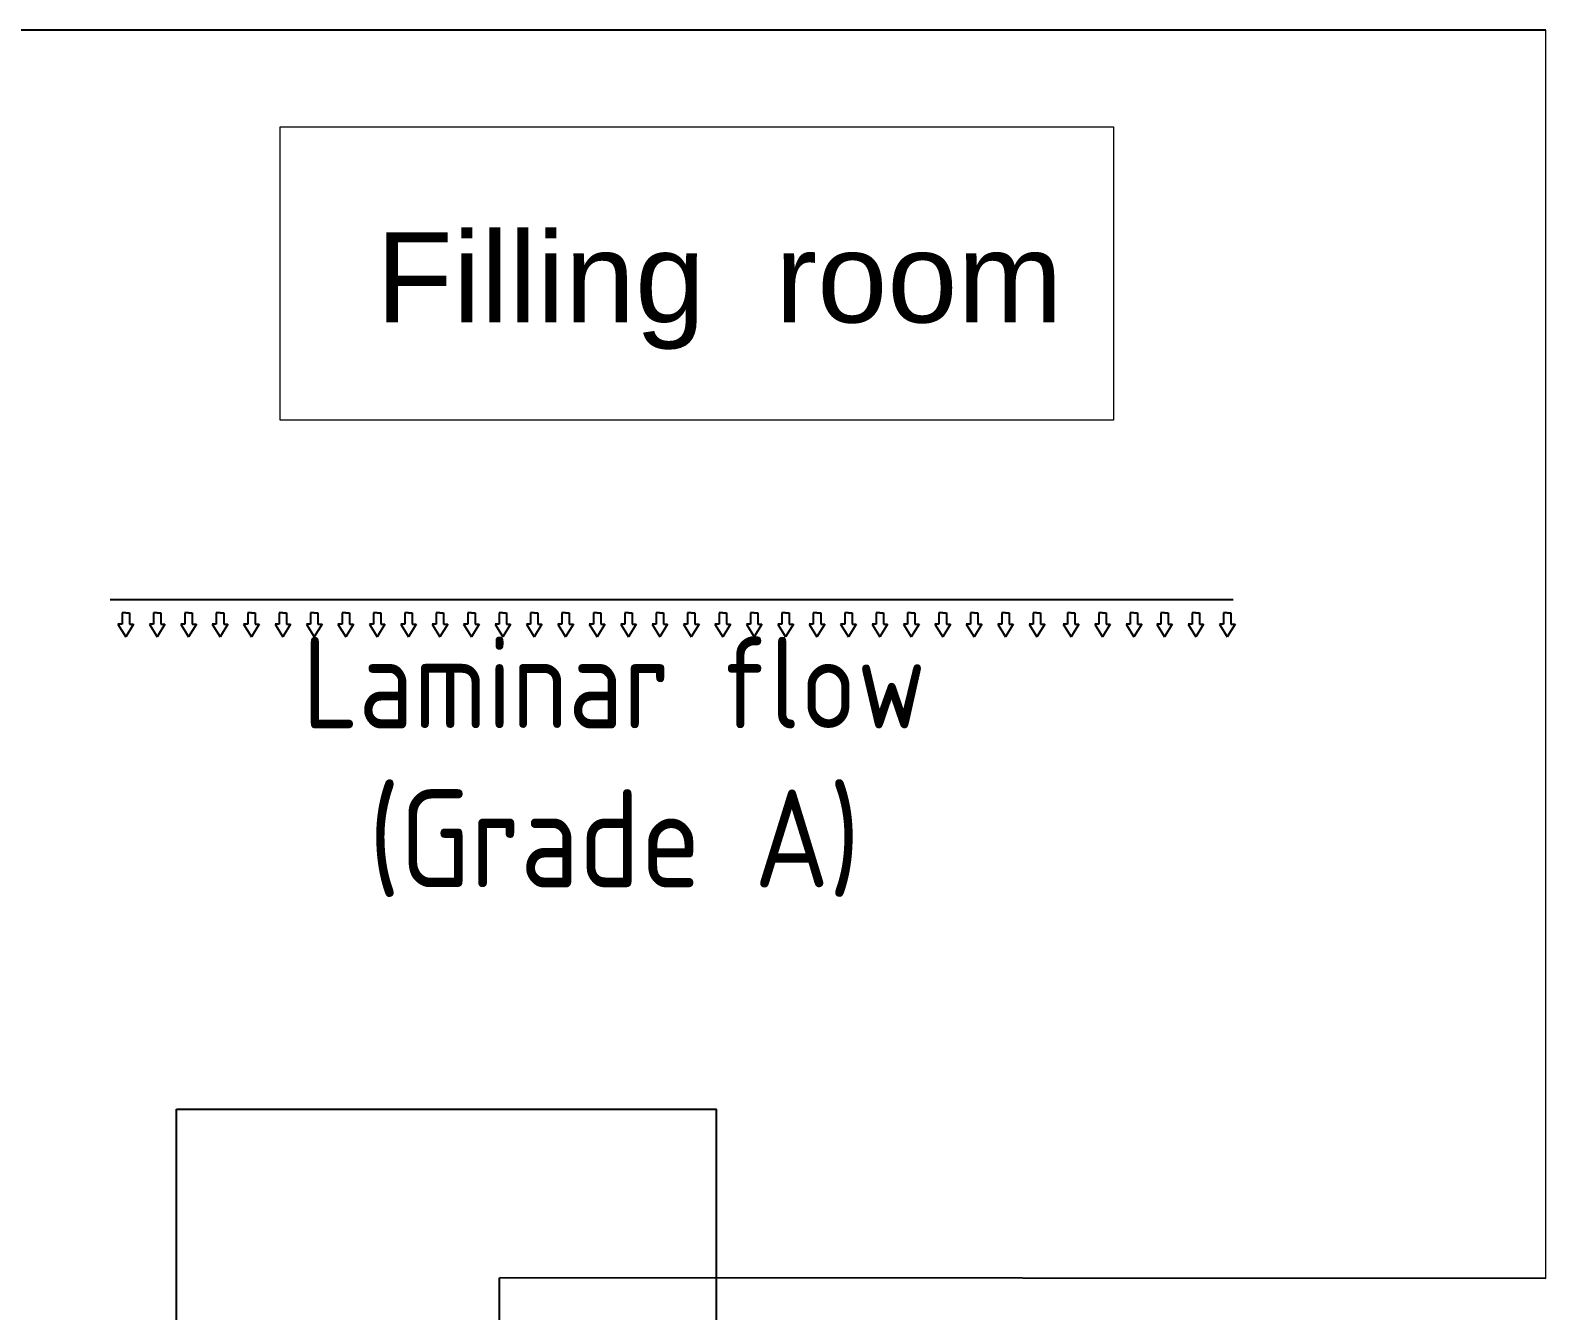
# Model space of a CAD drawing. Header units: millimetres. Extents: x -68339142 to 208, y -167 to 82456658.
# Drawn here: x -68326224 to -68325554, y 82449816 to 82450383 of the extents above; entities that cross this region are included whole.
import ezdxf

# ---------------------------------------------------------------- set-up
doc = ezdxf.new("R2010")
doc.units = ezdxf.units.MM
doc.header["$MEASUREMENT"] = 0
doc.layers.add('压缩空气', color=130, linetype='Continuous')
doc.layers.add('图层32注释层', color=10, linetype='Continuous', lineweight=5)
doc.styles.add('ACGBTS', font='micross.ttf', dxfattribs={"height": 1})
doc.styles.get("Standard").update_dxf_attribs({"font": 'gbenor.shx', "bigfont": 'gbcbig.shx'})

msp = doc.modelspace()

# ---------------------------------------------------------------- linework, layer by layer
at = {"color": 4}
for p, q in [((-68325553.56274, 82450382.68559), (-68329357.58323, 82450382.69454)), ((-68325553.56423, 82449830.36112), (-68326016.24876, 82449830.73539)), ((-68326016.24876, 82449789.80436), (-68326016.24876, 82449830.73539))]:
    msp.add_line(p, q, dxfattribs=at)
for p, q in [((-68326188.46246, 82450130.81566), (-68325691.86947, 82450130.81566)), ((-68326181.62568, 82450125.02736), (-68326183.25264, 82450125.02736)), ((-68326183.25264, 82450125.02736), (-68326183.25264, 82450119.96918)), ((-68326181.62568, 82450125.02736), (-68326179.99872, 82450125.02736)), ((-68326179.99872, 82450125.02736), (-68326179.99872, 82450119.96918)), ((-68326167.72807, 82450125.02736), (-68326169.35503, 82450125.02736)), ((-68326169.35503, 82450125.02736), (-68326169.35503, 82450119.96918)), ((-68326167.72807, 82450125.02736), (-68326166.10111, 82450125.02736)), ((-68326166.10111, 82450125.02736), (-68326166.10111, 82450119.96918)), ((-68326153.83045, 82450125.02736), (-68326155.45741, 82450125.02736)), ((-68326155.45741, 82450125.02736), (-68326155.45741, 82450119.96918)), ((-68326153.83045, 82450125.02736), (-68326152.2035, 82450125.02736)), ((-68326152.2035, 82450125.02736), (-68326152.2035, 82450119.96918)), ((-68326139.93284, 82450125.02736), (-68326141.5598, 82450125.02736)), ((-68326141.5598, 82450125.02736), (-68326141.5598, 82450119.96918)), ((-68326139.93284, 82450125.02736), (-68326138.30588, 82450125.02736)), ((-68326138.30588, 82450125.02736), (-68326138.30588, 82450119.96918)), ((-68326126.03523, 82450125.02736), (-68326127.66218, 82450125.02736)), ((-68326127.66218, 82450125.02736), (-68326127.66218, 82450119.96918)), ((-68326126.03523, 82450125.02736), (-68326124.40827, 82450125.02736)), ((-68326124.40827, 82450125.02736), (-68326124.40827, 82450119.96918)), ((-68326112.13761, 82450125.02736), (-68326113.76457, 82450125.02736)), ((-68326113.76457, 82450125.02736), (-68326113.76457, 82450119.96918)), ((-68326112.13761, 82450125.02736), (-68326110.51066, 82450125.02736)), ((-68326110.51066, 82450125.02736), (-68326110.51066, 82450119.96918)), ((-68326098.24, 82450125.02736), (-68326099.86696, 82450125.02736)), ((-68326099.86696, 82450125.02736), (-68326099.86696, 82450119.96918)), ((-68326098.24, 82450125.02736), (-68326096.61304, 82450125.02736)), ((-68326096.61304, 82450125.02736), (-68326096.61304, 82450119.96918)), ((-68326084.34239, 82450125.02736), (-68326085.96934, 82450125.02736)), ((-68326085.96934, 82450125.02736), (-68326085.96934, 82450119.96918)), ((-68326084.34239, 82450125.02736), (-68326082.71543, 82450125.02736)), ((-68326082.71543, 82450125.02736), (-68326082.71543, 82450119.96918)), ((-68326070.44477, 82450125.02736), (-68326072.07173, 82450125.02736)), ((-68326072.07173, 82450125.02736), (-68326072.07173, 82450119.96918)), ((-68326070.44477, 82450125.02736), (-68326068.81781, 82450125.02736)), ((-68326068.81781, 82450125.02736), (-68326068.81781, 82450119.96918)), ((-68326056.54716, 82450125.02736), (-68326058.17412, 82450125.02736)), ((-68326058.17412, 82450125.02736), (-68326058.17412, 82450119.96918)), ((-68326056.54716, 82450125.02736), (-68326054.9202, 82450125.02736)), ((-68326054.9202, 82450125.02736), (-68326054.9202, 82450119.96918)), ((-68326042.64954, 82450125.02736), (-68326044.2765, 82450125.02736)), ((-68326044.2765, 82450125.02736), (-68326044.2765, 82450119.96918)), ((-68326042.64954, 82450125.02736), (-68326041.02259, 82450125.02736)), ((-68326041.02259, 82450125.02736), (-68326041.02259, 82450119.96918)), ((-68326028.75193, 82450125.02736), (-68326030.37889, 82450125.02736)), ((-68326030.37889, 82450125.02736), (-68326030.37889, 82450119.96918)), ((-68326028.75193, 82450125.02736), (-68326027.12497, 82450125.02736)), ((-68326027.12497, 82450125.02736), (-68326027.12497, 82450119.96918)), ((-68326014.85432, 82450125.02736), (-68326016.48127, 82450125.02736)), ((-68326016.48127, 82450125.02736), (-68326016.48127, 82450119.96918)), ((-68326014.85432, 82450125.02736), (-68326013.22736, 82450125.02736)), ((-68326013.22736, 82450125.02736), (-68326013.22736, 82450119.96918)), ((-68326000.9567, 82450125.02736), (-68326002.58366, 82450125.02736)), ((-68326002.58366, 82450125.02736), (-68326002.58366, 82450119.96918)), ((-68326000.9567, 82450125.02736), (-68325999.32975, 82450125.02736)), ((-68325999.32975, 82450125.02736), (-68325999.32975, 82450119.96918)), ((-68325987.05909, 82450125.02736), (-68325988.68605, 82450125.02736)), ((-68325988.68605, 82450125.02736), (-68325988.68605, 82450119.96918)), ((-68325987.05909, 82450125.02736), (-68325985.43213, 82450125.02736)), ((-68325985.43213, 82450125.02736), (-68325985.43213, 82450119.96918)), ((-68325973.16148, 82450125.02736), (-68325974.78843, 82450125.02736)), ((-68325974.78843, 82450125.02736), (-68325974.78843, 82450119.96918)), ((-68325973.16148, 82450125.02736), (-68325971.53452, 82450125.02736)), ((-68325971.53452, 82450125.02736), (-68325971.53452, 82450119.96918)), ((-68325959.26386, 82450125.02736), (-68325960.89082, 82450125.02736)), ((-68325960.89082, 82450125.02736), (-68325960.89082, 82450119.96918)), ((-68325959.26386, 82450125.02736), (-68325957.6369, 82450125.02736)), ((-68325957.6369, 82450125.02736), (-68325957.6369, 82450119.96918)), ((-68325945.36625, 82450125.02736), (-68325946.99321, 82450125.02736)), ((-68325946.99321, 82450125.02736), (-68325946.99321, 82450119.96918)), ((-68325945.36625, 82450125.02736), (-68325943.73929, 82450125.02736)), ((-68325943.73929, 82450125.02736), (-68325943.73929, 82450119.96918)), ((-68325931.46863, 82450125.02736), (-68325933.09559, 82450125.02736)), ((-68325933.09559, 82450125.02736), (-68325933.09559, 82450119.96918)), ((-68325931.46863, 82450125.02736), (-68325929.84168, 82450125.02736)), ((-68325929.84168, 82450125.02736), (-68325929.84168, 82450119.96918)), ((-68325917.57102, 82450125.02736), (-68325919.19798, 82450125.02736)), ((-68325919.19798, 82450125.02736), (-68325919.19798, 82450119.96918)), ((-68325917.57102, 82450125.02736), (-68325915.94406, 82450125.02736)), ((-68325915.94406, 82450125.02736), (-68325915.94406, 82450119.96918)), ((-68325903.67341, 82450125.02736), (-68325905.30036, 82450125.02736)), ((-68325905.30036, 82450125.02736), (-68325905.30036, 82450119.96918)), ((-68325903.67341, 82450125.02736), (-68325902.04645, 82450125.02736)), ((-68325902.04645, 82450125.02736), (-68325902.04645, 82450119.96918)), ((-68325889.77579, 82450125.02736), (-68325891.40275, 82450125.02736)), ((-68325891.40275, 82450125.02736), (-68325891.40275, 82450119.96918)), ((-68325889.77579, 82450125.02736), (-68325888.14884, 82450125.02736)), ((-68325888.14884, 82450125.02736), (-68325888.14884, 82450119.96918)), ((-68325875.87818, 82450125.02736), (-68325877.50514, 82450125.02736)), ((-68325877.50514, 82450125.02736), (-68325877.50514, 82450119.96918)), ((-68325875.87818, 82450125.02736), (-68325874.25122, 82450125.02736)), ((-68325874.25122, 82450125.02736), (-68325874.25122, 82450119.96918)), ((-68325861.98057, 82450125.02736), (-68325863.60752, 82450125.02736)), ((-68325863.60752, 82450125.02736), (-68325863.60752, 82450119.96918)), ((-68325861.98057, 82450125.02736), (-68325860.35361, 82450125.02736)), ((-68325860.35361, 82450125.02736), (-68325860.35361, 82450119.96918)), ((-68325848.08295, 82450125.02736), (-68325849.70991, 82450125.02736)), ((-68325849.70991, 82450125.02736), (-68325849.70991, 82450119.96918)), ((-68325848.08295, 82450125.02736), (-68325846.456, 82450125.02736)), ((-68325846.456, 82450125.02736), (-68325846.456, 82450119.96918)), ((-68325834.18534, 82450125.02736), (-68325835.8123, 82450125.02736)), ((-68325835.8123, 82450125.02736), (-68325835.8123, 82450119.96918)), ((-68325834.18534, 82450125.02736), (-68325832.55838, 82450125.02736)), ((-68325832.55838, 82450125.02736), (-68325832.55838, 82450119.96918)), ((-68325820.28773, 82450125.02736), (-68325821.91468, 82450125.02736)), ((-68325821.91468, 82450125.02736), (-68325821.91468, 82450119.96918)), ((-68325820.28773, 82450125.02736), (-68325818.66077, 82450125.02736)), ((-68325818.66077, 82450125.02736), (-68325818.66077, 82450119.96918)), ((-68325806.39011, 82450125.02736), (-68325808.01707, 82450125.02736)), ((-68325808.01707, 82450125.02736), (-68325808.01707, 82450119.96918)), ((-68325806.39011, 82450125.02736), (-68325804.76315, 82450125.02736)), ((-68325804.76315, 82450125.02736), (-68325804.76315, 82450119.96918)), ((-68325792.4925, 82450125.02736), (-68325794.11946, 82450125.02736)), ((-68325794.11946, 82450125.02736), (-68325794.11946, 82450119.96918)), ((-68325792.4925, 82450125.02736), (-68325790.86554, 82450125.02736)), ((-68325790.86554, 82450125.02736), (-68325790.86554, 82450119.96918)), ((-68325778.59488, 82450125.02736), (-68325780.22184, 82450125.02736)), ((-68325780.22184, 82450125.02736), (-68325780.22184, 82450119.96918)), ((-68325778.59488, 82450125.02736), (-68325776.96793, 82450125.02736)), ((-68325776.96793, 82450125.02736), (-68325776.96793, 82450119.96918)), ((-68325763.48289, 82450125.02736), (-68325765.10985, 82450125.02736)), ((-68325765.10985, 82450125.02736), (-68325765.10985, 82450119.96918)), ((-68325763.48289, 82450125.02736), (-68325761.85594, 82450125.02736)), ((-68325761.85594, 82450125.02736), (-68325761.85594, 82450119.96918)), ((-68325749.58528, 82450125.02736), (-68325751.21224, 82450125.02736)), ((-68325751.21224, 82450125.02736), (-68325751.21224, 82450119.96918)), ((-68325749.58528, 82450125.02736), (-68325747.95832, 82450125.02736)), ((-68325747.95832, 82450125.02736), (-68325747.95832, 82450119.96918)), ((-68325735.68767, 82450125.02736), (-68325737.31462, 82450125.02736)), ((-68325737.31462, 82450125.02736), (-68325737.31462, 82450119.96918)), ((-68325735.68767, 82450125.02736), (-68325734.06071, 82450125.02736)), ((-68325734.06071, 82450125.02736), (-68325734.06071, 82450119.96918)), ((-68325722.19095, 82450125.02736), (-68325723.81791, 82450125.02736)), ((-68325723.81791, 82450125.02736), (-68325723.81791, 82450119.96918)), ((-68325722.19095, 82450125.02736), (-68325720.56399, 82450125.02736)), ((-68325720.56399, 82450125.02736), (-68325720.56399, 82450119.96918)), ((-68325708.29334, 82450125.02736), (-68325709.92029, 82450125.02736)), ((-68325709.92029, 82450125.02736), (-68325709.92029, 82450119.96918)), ((-68325708.29334, 82450125.02736), (-68325706.66638, 82450125.02736)), ((-68325706.66638, 82450125.02736), (-68325706.66638, 82450119.96918)), ((-68325694.39572, 82450125.02736), (-68325696.02268, 82450125.02736)), ((-68325696.02268, 82450125.02736), (-68325696.02268, 82450119.96918)), ((-68325694.39572, 82450125.02736), (-68325692.76877, 82450125.02736)), ((-68325692.76877, 82450125.02736), (-68325692.76877, 82450119.96918)), ((-68326183.25264, 82450119.96918), (-68326185.06043, 82450119.96918)), ((-68326185.06043, 82450119.96918), (-68326181.62568, 82450114.33076)), ((-68326178.19093, 82450119.96918), (-68326181.62568, 82450114.33076)), ((-68326179.99872, 82450119.96918), (-68326178.19093, 82450119.96918)), ((-68326169.35503, 82450119.96918), (-68326171.16282, 82450119.96918)), ((-68326171.16282, 82450119.96918), (-68326167.72807, 82450114.33076)), ((-68326164.29332, 82450119.96918), (-68326167.72807, 82450114.33076)), ((-68326166.10111, 82450119.96918), (-68326164.29332, 82450119.96918)), ((-68326155.45741, 82450119.96918), (-68326157.2652, 82450119.96918)), ((-68326157.2652, 82450119.96918), (-68326153.83045, 82450114.33076)), ((-68326150.39571, 82450119.96918), (-68326153.83045, 82450114.33076)), ((-68326152.2035, 82450119.96918), (-68326150.39571, 82450119.96918)), ((-68326141.5598, 82450119.96918), (-68326143.36759, 82450119.96918)), ((-68326143.36759, 82450119.96918), (-68326139.93284, 82450114.33076)), ((-68326136.49809, 82450119.96918), (-68326139.93284, 82450114.33076)), ((-68326138.30588, 82450119.96918), (-68326136.49809, 82450119.96918)), ((-68326127.66218, 82450119.96918), (-68326129.46997, 82450119.96918)), ((-68326129.46997, 82450119.96918), (-68326126.03523, 82450114.33076)), ((-68326122.60048, 82450119.96918), (-68326126.03523, 82450114.33076)), ((-68326124.40827, 82450119.96918), (-68326122.60048, 82450119.96918)), ((-68326113.76457, 82450119.96918), (-68326115.57236, 82450119.96918)), ((-68326115.57236, 82450119.96918), (-68326112.13761, 82450114.33076)), ((-68326108.70287, 82450119.96918), (-68326112.13761, 82450114.33076)), ((-68326110.51066, 82450119.96918), (-68326108.70287, 82450119.96918)), ((-68326099.86696, 82450119.96918), (-68326101.67475, 82450119.96918)), ((-68326101.67475, 82450119.96918), (-68326098.24, 82450114.33076)), ((-68326094.80525, 82450119.96918), (-68326098.24, 82450114.33076)), ((-68326096.61304, 82450119.96918), (-68326094.80525, 82450119.96918)), ((-68326085.96934, 82450119.96918), (-68326087.77713, 82450119.96918)), ((-68326087.77713, 82450119.96918), (-68326084.34239, 82450114.33076)), ((-68326080.90764, 82450119.96918), (-68326084.34239, 82450114.33076)), ((-68326082.71543, 82450119.96918), (-68326080.90764, 82450119.96918)), ((-68326072.07173, 82450119.96918), (-68326073.87952, 82450119.96918)), ((-68326073.87952, 82450119.96918), (-68326070.44477, 82450114.33076)), ((-68326067.01002, 82450119.96918), (-68326070.44477, 82450114.33076)), ((-68326068.81781, 82450119.96918), (-68326067.01002, 82450119.96918)), ((-68326058.17412, 82450119.96918), (-68326059.98191, 82450119.96918)), ((-68326059.98191, 82450119.96918), (-68326056.54716, 82450114.33076)), ((-68326053.11241, 82450119.96918), (-68326056.54716, 82450114.33076)), ((-68326054.9202, 82450119.96918), (-68326053.11241, 82450119.96918)), ((-68326044.2765, 82450119.96918), (-68326046.08429, 82450119.96918)), ((-68326046.08429, 82450119.96918), (-68326042.64954, 82450114.33076)), ((-68326039.2148, 82450119.96918), (-68326042.64954, 82450114.33076)), ((-68326041.02259, 82450119.96918), (-68326039.2148, 82450119.96918)), ((-68326030.37889, 82450119.96918), (-68326032.18668, 82450119.96918)), ((-68326032.18668, 82450119.96918), (-68326028.75193, 82450114.33076)), ((-68326025.31718, 82450119.96918), (-68326028.75193, 82450114.33076)), ((-68326027.12497, 82450119.96918), (-68326025.31718, 82450119.96918)), ((-68326016.48127, 82450119.96918), (-68326018.28907, 82450119.96918)), ((-68326018.28907, 82450119.96918), (-68326014.85432, 82450114.33076)), ((-68326011.41957, 82450119.96918), (-68326014.85432, 82450114.33076)), ((-68326013.22736, 82450119.96918), (-68326011.41957, 82450119.96918)), ((-68326002.58366, 82450119.96918), (-68326004.39145, 82450119.96918)), ((-68326004.39145, 82450119.96918), (-68326000.9567, 82450114.33076)), ((-68325997.52196, 82450119.96918), (-68326000.9567, 82450114.33076)), ((-68325999.32975, 82450119.96918), (-68325997.52196, 82450119.96918)), ((-68325988.68605, 82450119.96918), (-68325990.49384, 82450119.96918)), ((-68325990.49384, 82450119.96918), (-68325987.05909, 82450114.33076)), ((-68325983.62434, 82450119.96918), (-68325987.05909, 82450114.33076)), ((-68325985.43213, 82450119.96918), (-68325983.62434, 82450119.96918)), ((-68325974.78843, 82450119.96918), (-68325976.59622, 82450119.96918)), ((-68325976.59622, 82450119.96918), (-68325973.16148, 82450114.33076)), ((-68325969.72673, 82450119.96918), (-68325973.16148, 82450114.33076)), ((-68325971.53452, 82450119.96918), (-68325969.72673, 82450119.96918)), ((-68325960.89082, 82450119.96918), (-68325962.69861, 82450119.96918)), ((-68325962.69861, 82450119.96918), (-68325959.26386, 82450114.33076)), ((-68325955.82911, 82450119.96918), (-68325959.26386, 82450114.33076)), ((-68325957.6369, 82450119.96918), (-68325955.82911, 82450119.96918)), ((-68325946.99321, 82450119.96918), (-68325948.801, 82450119.96918)), ((-68325948.801, 82450119.96918), (-68325945.36625, 82450114.33076)), ((-68325941.9315, 82450119.96918), (-68325945.36625, 82450114.33076)), ((-68325943.73929, 82450119.96918), (-68325941.9315, 82450119.96918)), ((-68325933.09559, 82450119.96918), (-68325934.90338, 82450119.96918)), ((-68325934.90338, 82450119.96918), (-68325931.46863, 82450114.33076)), ((-68325928.03389, 82450119.96918), (-68325931.46863, 82450114.33076)), ((-68325929.84168, 82450119.96918), (-68325928.03389, 82450119.96918)), ((-68325919.19798, 82450119.96918), (-68325921.00577, 82450119.96918)), ((-68325921.00577, 82450119.96918), (-68325917.57102, 82450114.33076)), ((-68325914.13627, 82450119.96918), (-68325917.57102, 82450114.33076)), ((-68325915.94406, 82450119.96918), (-68325914.13627, 82450119.96918)), ((-68325905.30036, 82450119.96918), (-68325907.10816, 82450119.96918)), ((-68325907.10816, 82450119.96918), (-68325903.67341, 82450114.33076)), ((-68325900.23866, 82450119.96918), (-68325903.67341, 82450114.33076)), ((-68325902.04645, 82450119.96918), (-68325900.23866, 82450119.96918)), ((-68325891.40275, 82450119.96918), (-68325893.21054, 82450119.96918)), ((-68325893.21054, 82450119.96918), (-68325889.77579, 82450114.33076)), ((-68325886.34105, 82450119.96918), (-68325889.77579, 82450114.33076)), ((-68325888.14884, 82450119.96918), (-68325886.34105, 82450119.96918)), ((-68325877.50514, 82450119.96918), (-68325879.31293, 82450119.96918)), ((-68325879.31293, 82450119.96918), (-68325875.87818, 82450114.33076)), ((-68325872.44343, 82450119.96918), (-68325875.87818, 82450114.33076)), ((-68325874.25122, 82450119.96918), (-68325872.44343, 82450119.96918)), ((-68325863.60752, 82450119.96918), (-68325865.41531, 82450119.96918)), ((-68325865.41531, 82450119.96918), (-68325861.98057, 82450114.33076)), ((-68325858.54582, 82450119.96918), (-68325861.98057, 82450114.33076)), ((-68325860.35361, 82450119.96918), (-68325858.54582, 82450119.96918)), ((-68325849.70991, 82450119.96918), (-68325851.5177, 82450119.96918)), ((-68325851.5177, 82450119.96918), (-68325848.08295, 82450114.33076)), ((-68325844.6482, 82450119.96918), (-68325848.08295, 82450114.33076)), ((-68325846.456, 82450119.96918), (-68325844.6482, 82450119.96918)), ((-68325835.8123, 82450119.96918), (-68325837.62009, 82450119.96918)), ((-68325837.62009, 82450119.96918), (-68325834.18534, 82450114.33076)), ((-68325830.75059, 82450119.96918), (-68325834.18534, 82450114.33076)), ((-68325832.55838, 82450119.96918), (-68325830.75059, 82450119.96918)), ((-68325821.91468, 82450119.96918), (-68325823.72247, 82450119.96918)), ((-68325823.72247, 82450119.96918), (-68325820.28773, 82450114.33076)), ((-68325816.85298, 82450119.96918), (-68325820.28773, 82450114.33076)), ((-68325818.66077, 82450119.96918), (-68325816.85298, 82450119.96918)), ((-68325808.01707, 82450119.96918), (-68325809.82486, 82450119.96918)), ((-68325809.82486, 82450119.96918), (-68325806.39011, 82450114.33076)), ((-68325802.95536, 82450119.96918), (-68325806.39011, 82450114.33076)), ((-68325804.76315, 82450119.96918), (-68325802.95536, 82450119.96918)), ((-68325794.11946, 82450119.96918), (-68325795.92725, 82450119.96918)), ((-68325795.92725, 82450119.96918), (-68325792.4925, 82450114.33076)), ((-68325789.05775, 82450119.96918), (-68325792.4925, 82450114.33076)), ((-68325790.86554, 82450119.96918), (-68325789.05775, 82450119.96918)), ((-68325780.22184, 82450119.96918), (-68325782.02963, 82450119.96918)), ((-68325782.02963, 82450119.96918), (-68325778.59488, 82450114.33076)), ((-68325775.16014, 82450119.96918), (-68325778.59488, 82450114.33076)), ((-68325776.96793, 82450119.96918), (-68325775.16014, 82450119.96918)), ((-68325765.10985, 82450119.96918), (-68325766.91764, 82450119.96918)), ((-68325766.91764, 82450119.96918), (-68325763.48289, 82450114.33076)), ((-68325760.04815, 82450119.96918), (-68325763.48289, 82450114.33076)), ((-68325761.85594, 82450119.96918), (-68325760.04815, 82450119.96918)), ((-68325751.21224, 82450119.96918), (-68325753.02003, 82450119.96918)), ((-68325753.02003, 82450119.96918), (-68325749.58528, 82450114.33076)), ((-68325746.15053, 82450119.96918), (-68325749.58528, 82450114.33076)), ((-68325747.95832, 82450119.96918), (-68325746.15053, 82450119.96918)), ((-68325737.31462, 82450119.96918), (-68325739.12241, 82450119.96918)), ((-68325739.12241, 82450119.96918), (-68325735.68767, 82450114.33076)), ((-68325732.25292, 82450119.96918), (-68325735.68767, 82450114.33076)), ((-68325734.06071, 82450119.96918), (-68325732.25292, 82450119.96918)), ((-68325723.81791, 82450119.96918), (-68325725.6257, 82450119.96918)), ((-68325725.6257, 82450119.96918), (-68325722.19095, 82450114.33076)), ((-68325718.7562, 82450119.96918), (-68325722.19095, 82450114.33076)), ((-68325720.56399, 82450119.96918), (-68325718.7562, 82450119.96918)), ((-68325709.92029, 82450119.96918), (-68325711.72808, 82450119.96918)), ((-68325711.72808, 82450119.96918), (-68325708.29334, 82450114.33076)), ((-68325704.85859, 82450119.96918), (-68325708.29334, 82450114.33076)), ((-68325706.66638, 82450119.96918), (-68325704.85859, 82450119.96918)), ((-68325696.02268, 82450119.96918), (-68325697.83047, 82450119.96918)), ((-68325697.83047, 82450119.96918), (-68325694.39572, 82450114.33076)), ((-68325690.96098, 82450119.96918), (-68325694.39572, 82450114.33076)), ((-68325692.76877, 82450119.96918), (-68325690.96098, 82450119.96918))]:
    msp.add_line(p, q)
at = {"color": 3}
for p, q in [((-68326159.19596, 82449905.41809), (-68325920.3024, 82449905.41809)), ((-68326159.19596, 82449580.36798), (-68326159.19596, 82449905.41809)), ((-68325920.3024, 82449580.36798), (-68325920.3024, 82449905.41809))]:
    msp.add_line(p, q, dxfattribs=at)
at = {"layer": '压缩空气', "lineweight": 9}
msp.add_line((-68325553.56423, 82449830.36112), (-68325553.56274, 82450382.68558), dxfattribs=at)
at = {"layer": '图层32注释层', "color": 2, "lineweight": 9}
msp.add_lwpolyline([(-68326113.26128, 82450339.96679), (-68325744.74515, 82450339.96679), (-68325744.74515, 82450210.12625), (-68326113.26128, 82450210.12625)], close=True, dxfattribs=at)

# ---------------------------------------------------------------- texts
at = {"insert": (-68326167.72807, 82450114.33076), "char_height": 43.3136535, "width": 404.5255699, "attachment_point": 1}
msp.add_mtext('\\pxqc;{\\H0.93515x;Laminar flow}\\P(Grade A)', dxfattribs=at)
at = {"layer": '图层32注释层', "color": 2, "lineweight": 9, "insert": (-68326086.50169, 82450359.91342), "char_height": 36.0756919, "attachment_point": 1, "style": 'ACGBTS'}
msp.add_mtext('{\\H1.1068x;\\P Filling  room}', dxfattribs=at)

doc.saveas('drawing.dxf')
